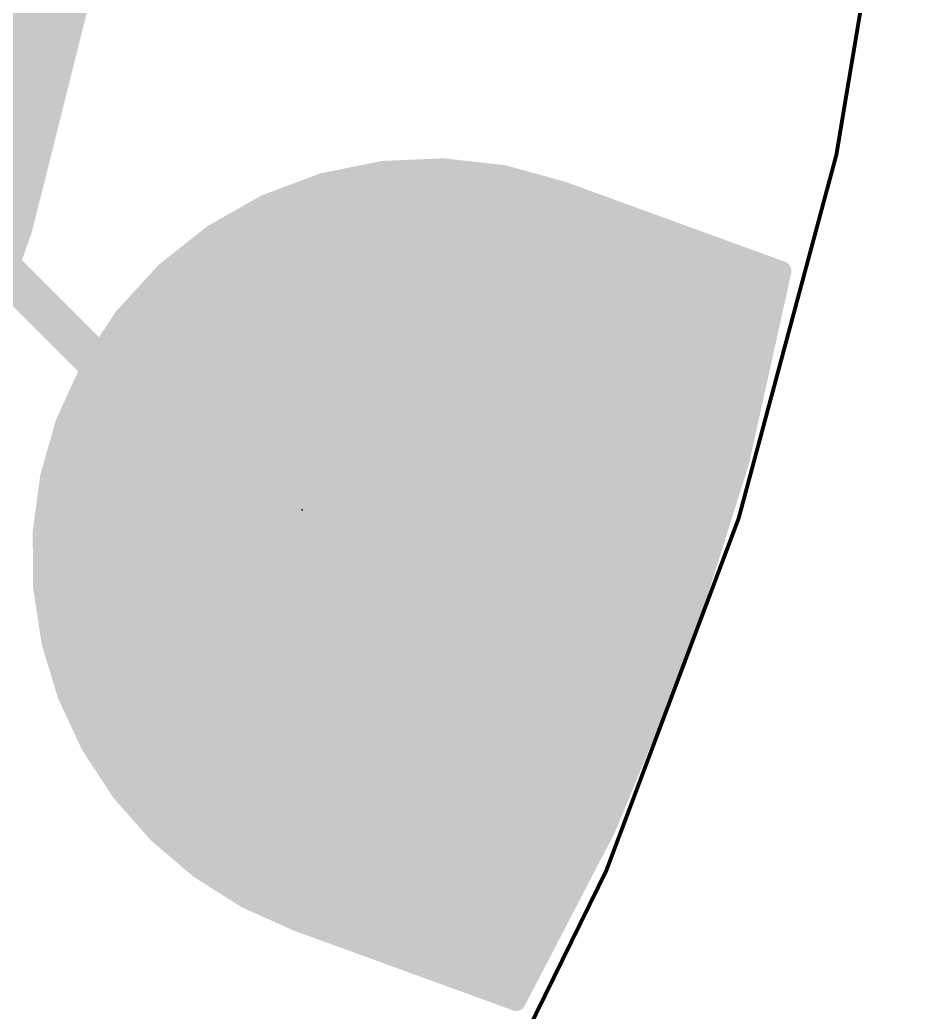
# Model space of a CAD drawing. Extents: x -25.4 to 25.4, y -25.4 to 25.5.
# Drawn here: x 19.49 to 25.42, y -11.03 to -4.54 of the extents above; entities that cross this region are included whole.
import ezdxf

# ---------------------------------------------------------------- set-up
doc = ezdxf.new("R2010")
doc.units = 0
for name, color, linetype in [('1', 12, 'CONTINUOUS'), ('16', 132, 'CONTINUOUS'), ('17', 110, 'CONTINUOUS'), ('20', 53, 'CONTINUOUS'), ('23', 53, 'CONTINUOUS')]:
    doc.layers.add(name, color=color, linetype=linetype)

# ---------------------------------------------------------------- blocks, each defined once
blk = doc.blocks.new('ROUNDP')
at = {"const_width": 0.5}
blk.add_lwpolyline([(0, -0.25, 1), (0, 0.25, 1), (0, -0.25)], format="xyb", dxfattribs=at)

msp = doc.modelspace()

# ---------------------------------------------------------------- linework, layer by layer
at = {"layer": '1'}
for points, const_width in [([(7.1205, -18.6055, 0.6745), (7.9375, 18.542)], 0.6096), ([(0, -20.32, 0.4142), (20.32, 0)], 0.254), ([(21.8605, -5.4983, 1), (21.8632, -5.5617)], 0.0635), ([(21.8682, -5.5611, 1), (21.8555, -5.4989)], 0.0635), ([(22.2636, -5.4811, 1), (22.2564, -5.5441)], 0.0635), ([(22.2614, -5.5443, 1), (22.2586, -5.4809)], 0.0635), ([(22.6645, -5.5271, 1), (22.6476, -5.5883)], 0.0635), ([(22.6524, -5.5893, 1), (22.6596, -5.5262)], 0.0635), ([(21.4649, -5.5783, 1), (21.4776, -5.6406)], 0.0635), ([(21.4824, -5.6392, 1), (21.4601, -5.5797)], 0.0635), ([(21.5767, -5.5563, 1), (21.5767, -5.6197)], 0.0635), ([(22.7652, -5.6197, 1), (22.7652, -5.5563)], 0.0635), ([(23.051, -5.6344, 1), (23.0293, -5.6941)], 0.0635), ([(23.0316, -5.6948, 1), (23.0486, -5.6336)], 0.0635), ([(21.0868, -5.7193, 1), (21.1091, -5.7788)], 0.0635), ([(21.1136, -5.7767, 1), (21.0823, -5.7214)], 0.0635), ([(21.189, -5.6833, 1), (21.189, -5.7467)], 0.0635), ([(23.1796, -5.7467, 1), (23.1796, -5.6833)], 0.0635), ([(20.9336, -5.8103, 1), (20.9336, -5.8738)], 0.0635), ([(23.5285, -5.8738, 1), (23.5285, -5.8103)], 0.0635), ([(20.7354, -5.9177, 1), (20.7667, -5.9729)], 0.0635), ([(20.7708, -5.9701, 1), (20.7313, -5.9204)], 0.0635), ([(20.7212, -5.9373, 1), (20.7212, -6.0008)], 0.0635), ([(23.8775, -6.0008, 1), (23.8775, -5.9373)], 0.0635), ([(20.5616, -6.0643, 1), (20.5616, -6.1277)], 0.0635), ([(24.2264, -6.1277, 1), (24.2264, -6.0643)], 0.0635), ([(20.412, -6.1913, 1), (20.412, -6.2547)], 0.0635), ([(20.4193, -6.1686, 1), (20.4589, -6.2183)], 0.0635), ([(20.4625, -6.2149, 1), (20.4157, -6.172)], 0.0635), ([(24.5032, -6.1923, 1), (24.4412, -6.1786)], 0.0635), ([(24.4614, -6.2153, 1), (24.4831, -6.1556)], 0.0635), ([(24.4639, -6.2547, 1), (24.4639, -6.1913)], 0.0635), ([(20.2956, -6.3183, 1), (20.2956, -6.3818)], 0.0635), ([(24.4357, -6.3818, 1), (24.4357, -6.3183)], 0.0635), ([(20.1793, -6.4453, 1), (20.1793, -6.5088)], 0.0635), ([(24.4076, -6.5088, 1), (24.4076, -6.4453)], 0.0635), ([(20.1464, -6.4658, 1), (20.1932, -6.5087)], 0.0635), ([(20.1963, -6.5048, 1), (20.1434, -6.4697)], 0.0635), ([(20.0926, -6.5723, 1), (20.0926, -6.6357)], 0.0635), ([(24.3794, -6.6357, 1), (24.3794, -6.5723)], 0.0635), ([(20.0085, -6.6993, 1), (20.0085, -6.7628)], 0.0635), ([(24.3513, -6.7628, 1), (24.3513, -6.6993)], 0.0635), ([(19.9324, -6.8263, 1), (19.9324, -6.8898)], 0.0635), ([(19.9234, -6.8021, 1), (19.9763, -6.8372)], 0.0635), ([(19.9787, -6.8328, 1), (19.921, -6.8065)], 0.0635), ([(24.3231, -6.8898, 1), (24.3231, -6.8263)], 0.0635), ([(19.8745, -6.9533, 1), (19.8745, -7.0168)], 0.0635), ([(24.295, -7.0168, 1), (24.295, -6.9533)], 0.0635), ([(19.8166, -7.0803, 1), (19.8166, -7.1437)], 0.0635), ([(24.2668, -7.1437, 1), (24.2668, -7.0803)], 0.0635), ([(19.8151, -7.191, 1), (19.754, -7.1736)], 0.0635), ([(19.7684, -7.2073, 1), (19.7684, -7.2708)], 0.0635), ([(19.7557, -7.1692, 1), (19.8135, -7.1955)], 0.0635), ([(24.2386, -7.2708, 1), (24.2386, -7.2073)], 0.0635), ([(19.7322, -7.3343, 1), (19.7322, -7.3978)], 0.0635), ([(24.2105, -7.3978, 1), (24.2105, -7.3343)], 0.0635), ([(24.165, -7.4244, 1), (24.227, -7.4382)], 0.0635), ([(24.2263, -7.4408, 1), (24.1657, -7.4217)], 0.0635), ([(19.696, -7.4613, 1), (19.696, -7.5248)], 0.0635), ([(24.1766, -7.5248, 1), (24.1766, -7.4613)], 0.0635), ([(19.6547, -7.5221, 1), (19.7158, -7.5395)], 0.0635), ([(19.7167, -7.5351, 1), (19.6538, -7.5266)], 0.0635), ([(19.6731, -7.5883, 1), (19.6731, -7.6517)], 0.0635), ([(24.1365, -7.6517, 1), (24.1365, -7.5883)], 0.0635), ([(19.6559, -7.7153, 1), (19.6559, -7.7788)], 0.0635), ([(24.0965, -7.7788, 1), (24.0965, -7.7153)], 0.0635), ([(19.6682, -7.8897, 1), (19.6047, -7.8902)], 0.0635), ([(19.6387, -7.8423, 1), (19.6387, -7.9058)], 0.0635), ([(24.0564, -7.9058, 1), (24.0564, -7.8423)], 0.0635), ([(19.605, -7.8857, 1), (19.668, -7.8942)], 0.0635), ([(19.6374, -7.9693, 1), (19.6374, -8.0328)], 0.0635), ([(24.0164, -8.0328, 1), (24.0164, -7.9693)], 0.0635), ([(19.6384, -8.0962, 1), (19.6384, -8.1598)], 0.0635), ([(23.9763, -8.1598, 1), (23.9763, -8.0962)], 0.0635), ([(19.6708, -8.2476, 1), (19.608, -8.2571)], 0.0635), ([(19.6076, -8.2526, 1), (19.6711, -8.2521)], 0.0635), ([(19.6398, -8.2233, 1), (19.6398, -8.2868)], 0.0635), ([(23.9363, -8.2868, 1), (23.9363, -8.2233)], 0.0635), ([(19.6591, -8.3502, 1), (19.6591, -8.4138)], 0.0635), ([(23.8963, -8.4138, 1), (23.8963, -8.3502)], 0.0635), ([(19.6784, -8.4772, 1), (19.6784, -8.5408)], 0.0635), ([(23.8562, -8.5408, 1), (23.8562, -8.4772)], 0.0635), ([(19.7242, -8.6015, 1), (19.6634, -8.6198)], 0.0635), ([(19.6624, -8.6154, 1), (19.7252, -8.6059)], 0.0635), ([(19.7015, -8.6043, 1), (19.7015, -8.6678)], 0.0635), ([(23.782, -8.6387, 1), (23.8426, -8.6578)], 0.0635), ([(23.8416, -8.6604, 1), (23.783, -8.6361)], 0.0635), ([(23.8162, -8.6678, 1), (23.8162, -8.6043)], 0.0635), ([(19.7398, -8.7312, 1), (19.7398, -8.7948)], 0.0635), ([(23.7648, -8.7948, 1), (23.7648, -8.7312)], 0.0635), ([(19.7782, -8.8582, 1), (19.7782, -8.9218)], 0.0635), ([(23.7122, -8.9218, 1), (23.7122, -8.8582)], 0.0635), ([(19.8274, -8.9441, 1), (19.7699, -8.971)], 0.0635), ([(19.7683, -8.9667, 1), (19.829, -8.9484)], 0.0635), ([(19.8264, -8.9853, 1), (19.8264, -9.0488)], 0.0635), ([(23.6596, -9.0488, 1), (23.6596, -8.9853)], 0.0635), ([(19.8856, -9.1122, 1), (19.8856, -9.1758)], 0.0635), ([(23.607, -9.1758, 1), (23.607, -9.1122)], 0.0635), ([(19.9448, -9.2393, 1), (19.9448, -9.3028)], 0.0635), ([(23.5544, -9.3028, 1), (23.5544, -9.2393)], 0.0635), ([(19.9784, -9.2686, 1), (19.9252, -9.3034)], 0.0635), ([(19.923, -9.2994, 1), (19.9806, -9.2726)], 0.0635), ([(20.0251, -9.3662, 1), (20.0251, -9.4298)], 0.0635), ([(23.5018, -9.4298, 1), (23.5018, -9.3662)], 0.0635), ([(20.1081, -9.4932, 1), (20.1081, -9.5568)], 0.0635), ([(23.4492, -9.5568, 1), (23.4492, -9.4932)], 0.0635), ([(20.174, -9.5683, 1), (20.1263, -9.6103)], 0.0635), ([(20.1236, -9.6067, 1), (20.1767, -9.5719)], 0.0635), ([(20.2054, -9.6203, 1), (20.2054, -9.6838)], 0.0635), ([(23.3966, -9.6838, 1), (23.3966, -9.6203)], 0.0635), ([(20.3172, -9.7472, 1), (20.3172, -9.8108)], 0.0635), ([(23.3439, -9.8108, 1), (23.3439, -9.7472)], 0.0635), ([(23.2946, -9.8151, 1), (23.3533, -9.8394)], 0.0635), ([(23.3521, -9.8419, 1), (23.2958, -9.8126)], 0.0635), ([(20.4102, -9.8371, 1), (20.369, -9.8855)], 0.0635), ([(20.3658, -9.8823, 1), (20.4135, -9.8403)], 0.0635), ([(20.4421, -9.8742, 1), (20.4421, -9.9378)], 0.0635), ([(23.283, -9.9378, 1), (23.283, -9.8742)], 0.0635), ([(20.591, -10.0013, 1), (20.591, -10.0648)], 0.0635), ([(23.2169, -10.0648, 1), (23.2169, -10.0013)], 0.0635), ([(20.6823, -10.0696, 1), (20.6484, -10.1233)], 0.0635), ([(20.6448, -10.1206, 1), (20.686, -10.0723)], 0.0635), ([(20.766, -10.1282, 1), (20.766, -10.1918)], 0.0635), ([(23.1507, -10.1918, 1), (23.1507, -10.1282)], 0.0635), ([(20.9671, -10.2553, 1), (20.9671, -10.3188)], 0.0635), ([(20.9848, -10.261, 1), (20.9589, -10.3189)], 0.0635), ([(20.9549, -10.3168, 1), (20.9888, -10.2631)], 0.0635), ([(23.0846, -10.3188, 1), (23.0846, -10.2553)], 0.0635), ([(21.2493, -10.3822, 1), (21.2493, -10.4458)], 0.0635), ([(21.3135, -10.408, 1), (21.2918, -10.4677)], 0.0635), ([(21.2897, -10.4669, 1), (21.3156, -10.4089)], 0.0635), ([(23.0185, -10.4458, 1), (23.0185, -10.3822)], 0.0635), ([(21.586, -10.5092, 1), (21.586, -10.5728)], 0.0635), ([(22.9524, -10.5728, 1), (22.9524, -10.5092)], 0.0635), ([(21.9349, -10.6363, 1), (21.9349, -10.6998)], 0.0635), ([(22.8863, -10.6998, 1), (22.8863, -10.6363)], 0.0635), ([(22.2838, -10.7632, 1), (22.2838, -10.8268)], 0.0635), ([(22.8202, -10.8268, 1), (22.8202, -10.7632)], 0.0635), ([(22.6328, -10.8902, 1), (22.6328, -10.9538)], 0.0635), ([(22.7239, -10.9889, 1), (22.7456, -10.9293)], 0.0635), ([(22.7541, -10.9538, 1), (22.7541, -10.8902)], 0.0635), ([(22.7066, -10.9445, 1), (22.7629, -10.9738)], 0.0635)]:
    msp.add_lwpolyline(points, format="xyb", dxfattribs=dict(at, const_width=const_width))
at = {"layer": '1', "const_width": 0.127}
for points in [[(21.8618, -5.53), (21.4713, -5.6094)], [(22.26, -5.5126), (21.8618, -5.53)], [(22.656, -5.5577), (22.26, -5.5126)], [(23.0401, -5.6642), (22.656, -5.5577)], [(21.4713, -5.6094), (21.0979, -5.749)], [(21.5767, -5.588), (22.7652, -5.588)], [(24.4722, -6.1855), (23.0401, -5.6642)], [(21.0979, -5.749), (20.751, -5.9453)], [(21.189, -5.715), (23.1796, -5.715)], [(20.9336, -5.842), (23.5285, -5.842)], [(20.751, -5.9453), (20.4391, -6.1934)], [(20.7212, -5.969), (23.8775, -5.969)], [(20.5616, -6.096), (24.2264, -6.096)], [(20.4391, -6.1934), (20.1698, -6.4873)], [(20.412, -6.223), (24.4639, -6.223)], [(24.196, -7.4313), (24.4722, -6.1855)], [(20.2956, -6.35), (24.4357, -6.35)], [(20.1793, -6.477), (24.4076, -6.477)], [(20.1698, -6.4873), (19.9499, -6.8196)], [(20.0926, -6.604), (24.3794, -6.604)], [(20.0085, -6.731), (24.3513, -6.731)], [(19.9499, -6.8196), (19.7846, -7.1823)], [(19.9324, -6.858), (24.3231, -6.858)], [(19.8745, -6.985), (24.295, -6.985)], [(19.8166, -7.112), (24.2668, -7.112)], [(19.7846, -7.1823), (19.6852, -7.5308)], [(19.7684, -7.239), (24.2386, -7.239)], [(19.7322, -7.366), (24.2105, -7.366)], [(23.8123, -8.6483), (24.196, -7.4313)], [(19.696, -7.493), (24.1766, -7.493)], [(19.6852, -7.5308), (19.6365, -7.89)], [(19.6731, -7.62), (24.1365, -7.62)], [(19.6559, -7.747), (24.0965, -7.747)], [(19.6365, -7.89), (19.6394, -8.2523)], [(19.6387, -7.874), (24.0564, -7.874)], [(19.6374, -8.001), (24.0164, -8.001)], [(19.6384, -8.128), (23.9763, -8.128)], [(19.6394, -8.2523), (19.6938, -8.6106)], [(19.6398, -8.255), (23.9363, -8.255)], [(19.6591, -8.382), (23.8963, -8.382)], [(19.6784, -8.509), (23.8562, -8.509)], [(19.6938, -8.6106), (19.7987, -8.9575)], [(19.7015, -8.636), (23.8162, -8.636)], [(23.324, -9.8272), (23.8123, -8.6483)], [(19.7398, -8.763), (23.7648, -8.763)], [(19.7782, -8.89), (23.7122, -8.89)], [(19.7987, -8.9575), (19.9518, -9.286)], [(19.8264, -9.017), (23.6596, -9.017)], [(19.8856, -9.144), (23.607, -9.144)], [(19.9448, -9.271), (23.5544, -9.271)], [(19.9518, -9.286), (20.1502, -9.5893)], [(20.0251, -9.398), (23.5018, -9.398)], [(20.1081, -9.525), (23.4492, -9.525)], [(20.1502, -9.5893), (20.3896, -9.8613)], [(20.2054, -9.652), (23.3966, -9.652)], [(20.3172, -9.779), (23.3439, -9.779)], [(22.7347, -10.9591), (23.324, -9.8272)], [(20.3896, -9.8613), (20.6654, -10.0964)], [(20.4421, -9.906), (23.283, -9.906)], [(20.591, -10.033), (23.2169, -10.033)], [(20.6654, -10.0964), (20.9718, -10.2899)], [(20.766, -10.16), (23.1507, -10.16)], [(20.9671, -10.287), (23.0846, -10.287)], [(20.9718, -10.2899), (21.3027, -10.4379)], [(21.2493, -10.414), (23.0185, -10.414)], [(21.3027, -10.4379), (22.7347, -10.9591)], [(21.586, -10.541), (22.9524, -10.541)], [(21.9349, -10.668), (22.8863, -10.668)], [(22.2838, -10.795), (22.8202, -10.795)], [(22.6328, -10.922), (22.7541, -10.922)]]:
    msp.add_lwpolyline(points, dxfattribs=at)
at = {"layer": '16'}
for points, const_width in [([(0, -20.32, 0.4142), (20.32, 0)], 0.254), ([(21.8605, -5.4983, 1), (21.8632, -5.5617)], 0.0635), ([(21.8682, -5.5611, 1), (21.8555, -5.4989)], 0.0635), ([(22.2636, -5.4811, 1), (22.2564, -5.5441)], 0.0635), ([(22.2614, -5.5443, 1), (22.2586, -5.4809)], 0.0635), ([(22.6645, -5.5271, 1), (22.6476, -5.5883)], 0.0635), ([(22.6524, -5.5893, 1), (22.6596, -5.5262)], 0.0635), ([(21.4649, -5.5783, 1), (21.4776, -5.6406)], 0.0635), ([(21.4824, -5.6392, 1), (21.4601, -5.5797)], 0.0635), ([(21.5767, -5.5563, 1), (21.5767, -5.6197)], 0.0635), ([(22.7652, -5.6197, 1), (22.7652, -5.5563)], 0.0635), ([(23.051, -5.6344, 1), (23.0293, -5.6941)], 0.0635), ([(23.0316, -5.6948, 1), (23.0486, -5.6336)], 0.0635), ([(21.0868, -5.7193, 1), (21.1091, -5.7788)], 0.0635), ([(21.1136, -5.7767, 1), (21.0823, -5.7214)], 0.0635), ([(21.189, -5.6833, 1), (21.189, -5.7467)], 0.0635), ([(23.1796, -5.7467, 1), (23.1796, -5.6833)], 0.0635), ([(20.9336, -5.8103, 1), (20.9336, -5.8738)], 0.0635), ([(23.5285, -5.8738, 1), (23.5285, -5.8103)], 0.0635), ([(20.7354, -5.9177, 1), (20.7667, -5.9729)], 0.0635), ([(20.7708, -5.9701, 1), (20.7313, -5.9204)], 0.0635), ([(20.7212, -5.9373, 1), (20.7212, -6.0008)], 0.0635), ([(23.8775, -6.0008, 1), (23.8775, -5.9373)], 0.0635), ([(20.5616, -6.0643, 1), (20.5616, -6.1277)], 0.0635), ([(24.2264, -6.1277, 1), (24.2264, -6.0643)], 0.0635), ([(20.412, -6.1913, 1), (20.412, -6.2547)], 0.0635), ([(20.4193, -6.1686, 1), (20.4589, -6.2183)], 0.0635), ([(20.4625, -6.2149, 1), (20.4157, -6.172)], 0.0635), ([(24.5032, -6.1923, 1), (24.4412, -6.1786)], 0.0635), ([(24.4614, -6.2153, 1), (24.4831, -6.1556)], 0.0635), ([(24.4639, -6.2547, 1), (24.4639, -6.1913)], 0.0635), ([(20.2956, -6.3183, 1), (20.2956, -6.3818)], 0.0635), ([(24.4357, -6.3818, 1), (24.4357, -6.3183)], 0.0635), ([(20.1793, -6.4453, 1), (20.1793, -6.5088)], 0.0635), ([(24.4076, -6.5088, 1), (24.4076, -6.4453)], 0.0635), ([(20.1464, -6.4658, 1), (20.1932, -6.5087)], 0.0635), ([(20.1963, -6.5048, 1), (20.1434, -6.4697)], 0.0635), ([(20.0926, -6.5723, 1), (20.0926, -6.6357)], 0.0635), ([(24.3794, -6.6357, 1), (24.3794, -6.5723)], 0.0635), ([(20.0085, -6.6993, 1), (20.0085, -6.7628)], 0.0635), ([(24.3513, -6.7628, 1), (24.3513, -6.6993)], 0.0635), ([(19.9324, -6.8263, 1), (19.9324, -6.8898)], 0.0635), ([(19.9234, -6.8021, 1), (19.9763, -6.8372)], 0.0635), ([(19.9787, -6.8328, 1), (19.921, -6.8065)], 0.0635), ([(24.3231, -6.8898, 1), (24.3231, -6.8263)], 0.0635), ([(19.8745, -6.9533, 1), (19.8745, -7.0168)], 0.0635), ([(24.295, -7.0168, 1), (24.295, -6.9533)], 0.0635), ([(19.8166, -7.0803, 1), (19.8166, -7.1437)], 0.0635), ([(24.2668, -7.1437, 1), (24.2668, -7.0803)], 0.0635), ([(19.8151, -7.191, 1), (19.754, -7.1736)], 0.0635), ([(19.7684, -7.2073, 1), (19.7684, -7.2708)], 0.0635), ([(19.7557, -7.1692, 1), (19.8135, -7.1955)], 0.0635), ([(24.2386, -7.2708, 1), (24.2386, -7.2073)], 0.0635), ([(19.7322, -7.3343, 1), (19.7322, -7.3978)], 0.0635), ([(24.2105, -7.3978, 1), (24.2105, -7.3343)], 0.0635), ([(24.165, -7.4244, 1), (24.227, -7.4382)], 0.0635), ([(24.2263, -7.4408, 1), (24.1657, -7.4217)], 0.0635), ([(19.696, -7.4613, 1), (19.696, -7.5248)], 0.0635), ([(24.1766, -7.5248, 1), (24.1766, -7.4613)], 0.0635), ([(19.6547, -7.5221, 1), (19.7158, -7.5395)], 0.0635), ([(19.7167, -7.5351, 1), (19.6538, -7.5266)], 0.0635), ([(19.6731, -7.5883, 1), (19.6731, -7.6517)], 0.0635), ([(24.1365, -7.6517, 1), (24.1365, -7.5883)], 0.0635), ([(21.6845, -7.7021, 1), (21.5947, -7.7919)], 0.127), ([(19.6559, -7.7153, 1), (19.6559, -7.7788)], 0.0635), ([(24.0965, -7.7788, 1), (24.0965, -7.7153)], 0.0635), ([(19.6682, -7.8897, 1), (19.6047, -7.8902)], 0.0635), ([(19.6387, -7.8423, 1), (19.6387, -7.9058)], 0.0635), ([(21.1287, -7.8572, 1), (21.1287, -7.9842)], 0.127), ([(21.0838, -7.9656, 1), (21.1736, -7.8758)], 0.127), ([(21.7685, -7.9656, 1), (21.8583, -7.8758)], 0.127), ([(21.8134, -7.9842, 1), (21.8134, -7.8572)], 0.127), ([(24.0564, -7.9058, 1), (24.0564, -7.8423)], 0.0635), ([(19.605, -7.8857, 1), (19.668, -7.8942)], 0.0635), ([(19.6374, -7.9693, 1), (19.6374, -8.0328)], 0.0635), ([(24.0164, -8.0328, 1), (24.0164, -7.9693)], 0.0635), ([(19.6384, -8.0962, 1), (19.6384, -8.1598)], 0.0635), ([(23.9763, -8.1598, 1), (23.9763, -8.0962)], 0.0635), ([(19.6708, -8.2476, 1), (19.608, -8.2571)], 0.0635), ([(19.6076, -8.2526, 1), (19.6711, -8.2521)], 0.0635), ([(19.6398, -8.2233, 1), (19.6398, -8.2868)], 0.0635), ([(23.9363, -8.2868, 1), (23.9363, -8.2233)], 0.0635), ([(19.6591, -8.3502, 1), (19.6591, -8.4138)], 0.0635), ([(23.8963, -8.4138, 1), (23.8963, -8.3502)], 0.0635), ([(19.6784, -8.4772, 1), (19.6784, -8.5408)], 0.0635), ([(23.8562, -8.5408, 1), (23.8562, -8.4772)], 0.0635), ([(19.7242, -8.6015, 1), (19.6634, -8.6198)], 0.0635), ([(19.6624, -8.6154, 1), (19.7252, -8.6059)], 0.0635), ([(19.7015, -8.6043, 1), (19.7015, -8.6678)], 0.0635), ([(23.782, -8.6387, 1), (23.8426, -8.6578)], 0.0635), ([(23.8416, -8.6604, 1), (23.783, -8.6361)], 0.0635), ([(23.8162, -8.6678, 1), (23.8162, -8.6043)], 0.0635), ([(19.7398, -8.7312, 1), (19.7398, -8.7948)], 0.0635), ([(23.7648, -8.7948, 1), (23.7648, -8.7312)], 0.0635), ([(19.7782, -8.8582, 1), (19.7782, -8.9218)], 0.0635), ([(23.7122, -8.9218, 1), (23.7122, -8.8582)], 0.0635), ([(19.8274, -8.9441, 1), (19.7699, -8.971)], 0.0635), ([(19.7683, -8.9667, 1), (19.829, -8.9484)], 0.0635), ([(19.8264, -8.9853, 1), (19.8264, -9.0488)], 0.0635), ([(23.6596, -9.0488, 1), (23.6596, -8.9853)], 0.0635), ([(19.8856, -9.1122, 1), (19.8856, -9.1758)], 0.0635), ([(23.607, -9.1758, 1), (23.607, -9.1122)], 0.0635), ([(19.9448, -9.2393, 1), (19.9448, -9.3028)], 0.0635), ([(23.5544, -9.3028, 1), (23.5544, -9.2393)], 0.0635), ([(19.9784, -9.2686, 1), (19.9252, -9.3034)], 0.0635), ([(19.923, -9.2994, 1), (19.9806, -9.2726)], 0.0635), ([(20.0251, -9.3662, 1), (20.0251, -9.4298)], 0.0635), ([(23.5018, -9.4298, 1), (23.5018, -9.3662)], 0.0635), ([(20.1081, -9.4932, 1), (20.1081, -9.5568)], 0.0635), ([(23.4492, -9.5568, 1), (23.4492, -9.4932)], 0.0635), ([(20.174, -9.5683, 1), (20.1263, -9.6103)], 0.0635), ([(20.1236, -9.6067, 1), (20.1767, -9.5719)], 0.0635), ([(20.2054, -9.6203, 1), (20.2054, -9.6838)], 0.0635), ([(23.3966, -9.6838, 1), (23.3966, -9.6203)], 0.0635), ([(20.3172, -9.7472, 1), (20.3172, -9.8108)], 0.0635), ([(23.3439, -9.8108, 1), (23.3439, -9.7472)], 0.0635), ([(23.2946, -9.8151, 1), (23.3533, -9.8394)], 0.0635), ([(23.3521, -9.8419, 1), (23.2958, -9.8126)], 0.0635), ([(20.4102, -9.8371, 1), (20.369, -9.8855)], 0.0635), ([(20.3658, -9.8823, 1), (20.4135, -9.8403)], 0.0635), ([(20.4421, -9.8742, 1), (20.4421, -9.9378)], 0.0635), ([(23.283, -9.9378, 1), (23.283, -9.8742)], 0.0635), ([(20.591, -10.0013, 1), (20.591, -10.0648)], 0.0635), ([(23.2169, -10.0648, 1), (23.2169, -10.0013)], 0.0635), ([(20.6823, -10.0696, 1), (20.6484, -10.1233)], 0.0635), ([(20.6448, -10.1206, 1), (20.686, -10.0723)], 0.0635), ([(20.766, -10.1282, 1), (20.766, -10.1918)], 0.0635), ([(23.1507, -10.1918, 1), (23.1507, -10.1282)], 0.0635), ([(20.9671, -10.2553, 1), (20.9671, -10.3188)], 0.0635), ([(20.9848, -10.261, 1), (20.9589, -10.3189)], 0.0635), ([(20.9549, -10.3168, 1), (20.9888, -10.2631)], 0.0635), ([(23.0846, -10.3188, 1), (23.0846, -10.2553)], 0.0635), ([(21.2493, -10.3822, 1), (21.2493, -10.4458)], 0.0635), ([(21.3135, -10.408, 1), (21.2918, -10.4677)], 0.0635), ([(21.2897, -10.4669, 1), (21.3156, -10.4089)], 0.0635), ([(23.0185, -10.4458, 1), (23.0185, -10.3822)], 0.0635), ([(21.586, -10.5092, 1), (21.586, -10.5728)], 0.0635), ([(22.9524, -10.5728, 1), (22.9524, -10.5092)], 0.0635), ([(21.9349, -10.6363, 1), (21.9349, -10.6998)], 0.0635), ([(22.8863, -10.6998, 1), (22.8863, -10.6363)], 0.0635), ([(22.2838, -10.7632, 1), (22.2838, -10.8268)], 0.0635), ([(22.8202, -10.8268, 1), (22.8202, -10.7632)], 0.0635), ([(22.6328, -10.8902, 1), (22.6328, -10.9538)], 0.0635), ([(22.7239, -10.9889, 1), (22.7456, -10.9293)], 0.0635), ([(22.7541, -10.9538, 1), (22.7541, -10.8902)], 0.0635), ([(22.7066, -10.9445, 1), (22.7629, -10.9738)], 0.0635)]:
    msp.add_lwpolyline(points, format="xyb", dxfattribs=dict(at, const_width=const_width))
for points, const_width in [([(14.7955, -1.5875), (21.1287, -7.9207)], 0.254), ([(21.8618, -5.53), (21.4713, -5.6094)], 0.127), ([(22.26, -5.5126), (21.8618, -5.53)], 0.127), ([(22.656, -5.5577), (22.26, -5.5126)], 0.127), ([(23.0401, -5.6642), (22.656, -5.5577)], 0.127), ([(21.4713, -5.6094), (21.0979, -5.749)], 0.127), ([(21.5767, -5.588), (22.7652, -5.588)], 0.127), ([(24.4722, -6.1855), (23.0401, -5.6642)], 0.127), ([(21.0979, -5.749), (20.751, -5.9453)], 0.127), ([(21.189, -5.715), (23.1796, -5.715)], 0.127), ([(20.9336, -5.842), (23.5285, -5.842)], 0.127), ([(20.751, -5.9453), (20.4391, -6.1934)], 0.127), ([(20.7212, -5.969), (23.8775, -5.969)], 0.127), ([(20.5616, -6.096), (24.2264, -6.096)], 0.127), ([(20.4391, -6.1934), (20.1698, -6.4873)], 0.127), ([(20.412, -6.223), (24.4639, -6.223)], 0.127), ([(24.196, -7.4313), (24.4722, -6.1855)], 0.127), ([(20.2956, -6.35), (24.4357, -6.35)], 0.127), ([(20.1793, -6.477), (24.4076, -6.477)], 0.127), ([(20.1698, -6.4873), (19.9499, -6.8196)], 0.127), ([(20.0926, -6.604), (24.3794, -6.604)], 0.127), ([(20.0085, -6.731), (24.3513, -6.731)], 0.127), ([(19.9499, -6.8196), (19.7846, -7.1823)], 0.127), ([(19.9324, -6.858), (24.3231, -6.858)], 0.127), ([(19.8745, -6.985), (24.295, -6.985)], 0.127), ([(19.8166, -7.112), (24.2668, -7.112)], 0.127), ([(19.7846, -7.1823), (19.6852, -7.5308)], 0.127), ([(19.7684, -7.239), (24.2386, -7.239)], 0.127), ([(19.7322, -7.366), (24.2105, -7.366)], 0.127), ([(23.8123, -8.6483), (24.196, -7.4313)], 0.127), ([(19.696, -7.493), (24.1766, -7.493)], 0.127), ([(19.6852, -7.5308), (19.6365, -7.89)], 0.127), ([(19.6731, -7.62), (24.1365, -7.62)], 0.127), ([(21.6396, -7.747), (21.8134, -7.9207)], 0.254), ([(19.6559, -7.747), (24.0965, -7.747)], 0.127), ([(19.6365, -7.89), (19.6394, -8.2523)], 0.127), ([(19.6387, -7.874), (24.0564, -7.874)], 0.127), ([(21.1287, -7.9207), (21.8134, -7.9207)], 0.254), ([(19.6374, -8.001), (24.0164, -8.001)], 0.127), ([(19.6384, -8.128), (23.9763, -8.128)], 0.127), ([(19.6394, -8.2523), (19.6938, -8.6106)], 0.127), ([(19.6398, -8.255), (23.9363, -8.255)], 0.127), ([(19.6591, -8.382), (23.8963, -8.382)], 0.127), ([(19.6784, -8.509), (23.8562, -8.509)], 0.127), ([(19.6938, -8.6106), (19.7987, -8.9575)], 0.127), ([(19.7015, -8.636), (23.8162, -8.636)], 0.127), ([(23.324, -9.8272), (23.8123, -8.6483)], 0.127), ([(19.7398, -8.763), (23.7648, -8.763)], 0.127), ([(19.7782, -8.89), (23.7122, -8.89)], 0.127), ([(19.7987, -8.9575), (19.9518, -9.286)], 0.127), ([(19.8264, -9.017), (23.6596, -9.017)], 0.127), ([(19.8856, -9.144), (23.607, -9.144)], 0.127), ([(19.9448, -9.271), (23.5544, -9.271)], 0.127), ([(19.9518, -9.286), (20.1502, -9.5893)], 0.127), ([(20.0251, -9.398), (23.5018, -9.398)], 0.127), ([(20.1081, -9.525), (23.4492, -9.525)], 0.127), ([(20.1502, -9.5893), (20.3896, -9.8613)], 0.127), ([(20.2054, -9.652), (23.3966, -9.652)], 0.127), ([(20.3172, -9.779), (23.3439, -9.779)], 0.127), ([(22.7347, -10.9591), (23.324, -9.8272)], 0.127), ([(20.3896, -9.8613), (20.6654, -10.0964)], 0.127), ([(20.4421, -9.906), (23.283, -9.906)], 0.127), ([(20.591, -10.033), (23.2169, -10.033)], 0.127), ([(20.6654, -10.0964), (20.9718, -10.2899)], 0.127), ([(20.766, -10.16), (23.1507, -10.16)], 0.127), ([(20.9671, -10.287), (23.0846, -10.287)], 0.127), ([(20.9718, -10.2899), (21.3027, -10.4379)], 0.127), ([(21.2493, -10.414), (23.0185, -10.414)], 0.127), ([(21.3027, -10.4379), (22.7347, -10.9591)], 0.127), ([(21.586, -10.541), (22.9524, -10.541)], 0.127), ([(21.9349, -10.668), (22.8863, -10.668)], 0.127), ([(22.2838, -10.795), (22.8202, -10.795)], 0.127), ([(22.6328, -10.922), (22.7541, -10.922)], 0.127)]:
    msp.add_lwpolyline(points, dxfattribs=dict(at, const_width=const_width))
at = {"layer": '20', "const_width": 0.0254}
msp.add_lwpolyline([(-3.4925, 25.146, 14.4823), (3.4925, 25.146)], format="xyb", dxfattribs=at)
at = {"layer": '23'}
msp.add_point((21.336, -7.747), dxfattribs=at)

# ---------------------------------------------------------------- block references
at = {"layer": '17', "xscale": 4.216, "yscale": 4.216, "rotation": 250}
msp.add_blockref('ROUNDP', (21.8134, -7.9207), dxfattribs=at)
msp.add_blockref('ROUNDP', (21.8134, -7.9207), dxfattribs=at)

doc.saveas('drawing.dxf')
